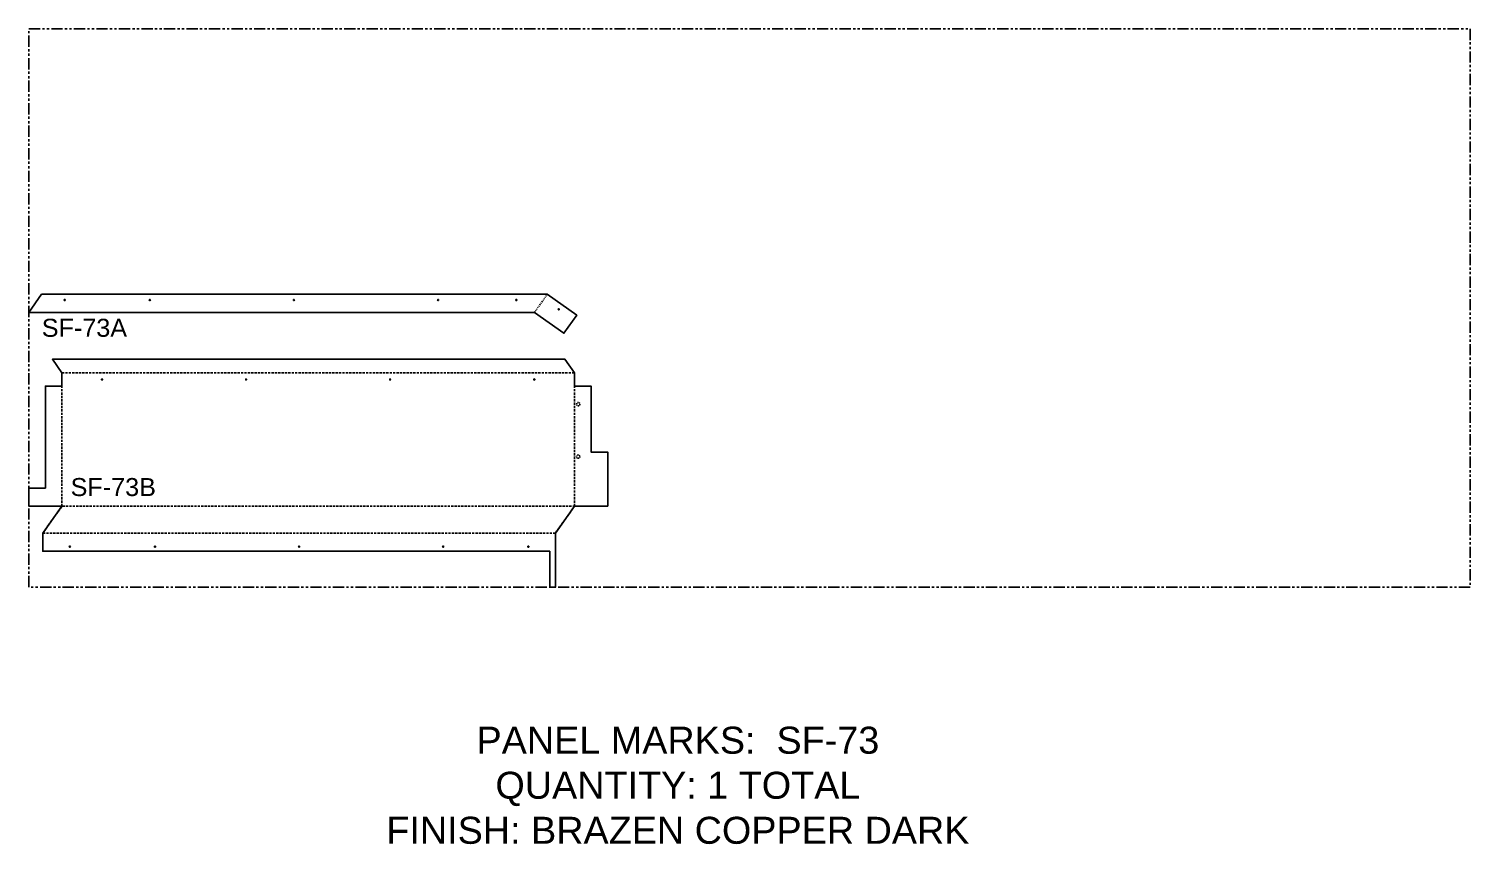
# Model space of a CAD drawing. Header units: inches. Extents: x -31 to 160, y -29 to 435.
# Drawn here: x 0 to 160, y -28.5 to 62 of the extents above; entities that cross this region are included whole.
import ezdxf

# ---------------------------------------------------------------- set-up
doc = ezdxf.new("R2010")
doc.units = ezdxf.units.IN
doc.header["$MEASUREMENT"] = 0
doc.linetypes.add('HIDDEN', pattern=[0.375, 0.25, -0.125])
doc.linetypes.add('PHANTOM', pattern=[2.5, 1.25, -0.25, 0.25, -0.25, 0.25, -0.25])
for name, color, linetype in [('CUT', 7, 'Continuous'), ('DIMS', 1, 'Continuous'), ('HOLES', 6, 'Continuous'), ('ROUT', 1, 'HIDDEN'), ('SHEET', 5, 'PHANTOM'), ('TEXT', 2, 'PHANTOM'), ('V135', 4, 'HIDDEN'), ('WEEPS', 3, 'HIDDEN')]:
    doc.layers.add(name, color=color, linetype=linetype)
doc.styles.get("Standard").update_dxf_attribs({"font": 'arial.ttf'})

msp = doc.modelspace()

# ---------------------------------------------------------------- linework, layer by layer
at = {"layer": 'CUT', "ltscale": 0.25}
msp.add_lwpolyline([(57.557365, 32.519095), (1.422018, 32.519095), (0, 30.519095), (56.135346, 30.519095), (59.395324, 28.20122), (60.817343, 30.20122)], close=True, dxfattribs=at)
at = {"layer": 'CUT'}
msp.add_lwpolyline([(0, 11), (0, 9), (3.681006, 9), (1.547979, 6), (1.547979, 4), (57.825201, 4), (57.825201, 0), (58.450201, 0), (58.450201, 6), (60.583229, 9), (64.264235, 9), (64.264235, 15), (62.423732, 15), (62.423732, 22.322696), (60.583229, 22.322696), (60.583229, 23.8125), (59.516715, 25.3125), (2.614492, 25.3125), (3.681006, 23.8125), (3.681006, 22.322696), (1.840503, 22.322696), (1.840503, 11)], close=True, dxfattribs=at)
at = {"layer": 'HOLES', "ltscale": 0.25}
for centre in [(3.977638, 31.894095), (13.428749, 31.894095), (29.428749, 31.894095), (45.428749, 31.894095), (54.112984, 31.894095), (58.825186, 30.850786), (8.118506, 23.067598), (24.118506, 23.0625), (40.118506, 23.0625), (56.118506, 23.0625), (4.547979, 4.5), (13.99909, 4.5), (29.99909, 4.5), (45.99909, 4.5), (55.450201, 4.5)]:
    msp.add_circle(centre, 0.0625, dxfattribs=at)
at = {"layer": 'ROUT', "ltscale": 0.25}
msp.add_line((56.135346, 30.519095), (57.557365, 32.519095), dxfattribs=at)
at = {"layer": 'ROUT'}
for p, q in [((3.681006, 23.8125), (60.583229, 23.8125)), ((58.450201, 6), (1.547979, 6))]:
    msp.add_line(p, q, dxfattribs=at)
for points in [[(1.547979, 4), (1.547979, 6), (3.681006, 9), (3.681006, 22.322696)], [(0, 11), (0, 9), (64.264235, 9), (64.264235, 15)], [(60.583229, 9), (58.450201, 6), (58.450201, 0)]]:
    msp.add_lwpolyline(points, dxfattribs=at)
at = {"layer": 'SHEET'}
msp.add_lwpolyline([(0, 62), (160, 62), (160, 0), (0, 0)], close=True, dxfattribs=at)
at = {"layer": 'V135'}
msp.add_line((60.583229, 9), (60.583229, 22.322696), dxfattribs=at)
at = {"layer": 'WEEPS', "ltscale": 0.25}
for centre in [(60.990709, 20.322696), (60.990709, 14.5)]:
    msp.add_circle(centre, 0.1875, dxfattribs=at)

# ---------------------------------------------------------------- texts
at = {"layer": 'DIMS', "ltscale": 0.25, "char_height": 2, "attachment_point": 8}
for s, insert in [('SF-73A', (6.172246, 27.775758, 0)), ('SF-73B', (9.372971, 10.091095, 0))]:
    msp.add_mtext_dynamic_manual_height_columns(s, width=3.08587944, gutter_width=10, heights=[2.068213], dxfattribs=dict(at, insert=insert))
at = {"layer": 'TEXT', "insert": (72.05262, -22.01114), "char_height": 3, "attachment_point": 5}
msp.add_mtext_dynamic_manual_height_columns('PANEL MARKS:  SF-73\\PQUANTITY: 1 TOTAL\\PFINISH: BRAZEN COPPER DARK', width=199.74088675, gutter_width=1, heights=[0], dxfattribs=at)

doc.saveas('drawing.dxf')
